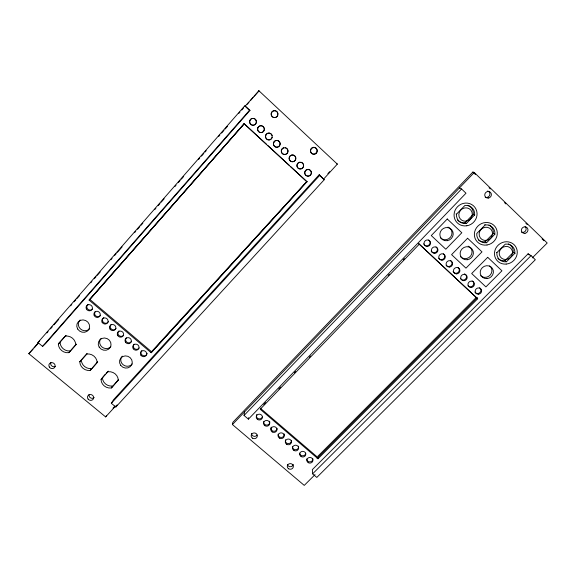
<?xml version="1.0" encoding="UTF-8"?>
<svg xmlns="http://www.w3.org/2000/svg" width="576" height="576" viewBox="0 0 576 576"><rect width="100%" height="100%" fill="white"/><g stroke="black" fill="none" stroke-linecap="round" stroke-linejoin="round"><path stroke-width="0.86" d="M466.243 223.517A9.338 8.87 -41.6 0 1 456.458 214.2L464.868 205.495A9.338 8.87 -41.6 0 1 474.66 214.862L466.438 223.495L464.933 222.682A9.274 8.806 -41.7 0 1 457.481 220.075M486.454 242.741A9.295 8.777 -38.9 0 1 476.762 233.525L485.186 224.914A9.295 8.777 -38.9 0 1 494.878 234.18L486.641 242.719L484.992 241.762A9.23 8.712 -39 0 1 478.26 239.818M496.858 252.641L505.289 244.13A9.259 8.676 -36.7 0 1 514.872 253.296L506.448 261.763A9.259 8.676 -36.7 0 1 496.858 252.641L496.663 252.511M244.606 411.84L244.037 415.454L248.4 419.162L248.609 417.701M315.058 474.61L304.25 485.395L232.416 424.548L232.834 422.338L472.874 172.044L474.271 172.498L547.2 243.007L532.282 257.89M89.086 300.103L244.195 123.667L89.086 300.103L151.164 352.735L306.958 181.649L290.441 166.392M115.834 407.016L324.209 179.748L319.255 174.672L113.479 399.809L111.326 403.279L115.834 407.016L117.094 404.906M38.664 342.374L28.8 353.664L105.631 416.916L106.51 415.483M118.44 379.966L111.362 387.986L118.231 379.879M108.468 371.275L108.137 371.743A8.712 8.093 23.5 0 1 118.282 380.21M108.374 371.182L101.045 379.404M97.567 361.987L97.128 362.549A8.784 8.15 26.5 0 0 86.875 353.995M97.654 362.045L90.223 370.411L97.668 361.879M87.062 353.779L79.805 361.742L86.89 353.722M37.908 342.511L244.678 105.912L245.29 105.998L249.998 110.369L45.598 343.541L42.574 346.378L37.908 342.511L39.758 340.841M46.908 332.942L48.096 331.589M50.465 328.882L52.243 326.851M54.014 324.814L58.752 319.392M70.596 305.849L71.784 304.488M74.153 301.781L75.924 299.75M77.112 298.397L79.481 295.682M90.734 282.816L91.915 281.455M94.284 278.748L96.062 276.718M97.243 275.364L100.21 271.973M110.866 259.776L112.054 258.422M114.422 255.715L116.194 253.685M117.382 252.324L122.119 246.91M134.554 232.682L135.734 231.329M137.513 229.291L139.882 226.584M141.07 225.23L142.841 223.2M154.685 209.65L155.873 208.296M158.242 205.582L160.02 203.551M161.201 202.198L164.16 198.806M174.823 186.617L176.004 185.256M178.373 182.549L180.151 180.518M181.332 179.165L183.701 176.45M198.511 159.516L199.692 158.162M201.47 156.125L203.839 153.418M205.02 152.064L206.208 150.71M218.642 136.483L219.83 135.13M221.602 133.092L223.97 130.385M225.158 129.031L227.527 126.317M238.774 113.45L239.962 112.097M241.74 110.059L243.511 108.029M245.29 105.998L259.006 90.778L254.268 96.185M33.062 349.222L28.8 353.664M34.243 347.868L38.383 343.13M247.176 104.306L248.947 102.276M250.726 100.246L253.087 97.538M42.574 346.378L249.451 110.34L249.998 110.369M89.417 300.038L244.382 123.624M66.002 335.448L58.342 343.901L65.837 335.484L65.398 336.074A8.856 8.208 29.4 0 1 75.751 344.714M76.457 344.174L68.868 352.656L76.241 344.189M103.694 376.078L101.052 379.577A8.712 8.093 23.5 0 0 111.19 388.001L112.478 386.035A8.647 8.042 23.5 0 1 102.413 377.662M104.126 375.602L105.415 374.177M106.272 373.226L107.986 371.326M151.02 352.274L306.9 181.382M151.164 352.735L306.958 181.649M111.326 403.279L319.615 175.478L319.255 174.672M113.018 408.139L114.84 406.152M327.881 173.657L329.702 171.67M105.631 416.916L115.589 406.058M323.798 178.884L337.334 164.117L336.982 163.721M232.416 424.548L474.271 172.498M244.037 415.454L461.57 188.978L465.991 193.219L248.4 419.162M263.808 404.568L265.68 402.624M278.791 389.016L280.663 387.072M294.401 372.816L295.654 371.52M309.391 357.257L310.637 355.961M388.224 275.436L389.47 274.14M403.2 259.898L404.446 258.602M419.278 244.202L260.208 409.248L317.995 458.762L477.677 298.778L418.795 243.706L477.677 298.778M493.33 233.453L485.179 241.74L486.641 242.719M505.03 260.626L513.187 252.425L514.858 253.476M317.808 456.329L476.302 297.403M317.088 458.352L477.389 297.684M528.062 253.85L312.35 469.606L312.595 473.846L316.807 477.432L535.334 259.733L531.072 255.643L528.062 253.85L529.272 255.002M312.595 473.846L531.072 255.643M459.396 187.999L461.57 188.978M474.66 214.862L473.278 214.085A9.274 8.806 -41.7 0 0 467.892 205.308M474.646 215.05L473.263 214.272L465.12 222.66L466.438 223.495M484.726 224.647L485.186 224.914M494.856 234.367L493.351 233.266A9.23 8.712 -39 0 0 488.916 224.978M456.062 213.962L456.458 214.2M514.872 253.296L513.209 252.245A9.187 8.611 -36.8 0 0 508.414 243.835M506.635 261.742L504.842 260.647A9.187 8.611 -36.8 0 1 497.815 258.415M89.834 299.412L151.675 351.864M260.316 408.19L317.902 457.538L317.995 458.762M244.858 124.272L266.659 144.418M267.977 145.634L289.116 165.168M244.008 123.71L307.015 181.915M244.678 105.912L249.451 110.34M319.615 175.478L324.209 179.748M258.746 90.605L337.334 164.117M472.874 172.044L475.459 174.542M489.038 187.661L490.327 188.914M504.554 202.658L505.843 203.911M525.888 223.279L527.184 224.532M542.052 238.903L543.989 240.775M94.219 397.584A3.118 2.88 23.5 0 1 89.071 394.38M55.526 366.343A3.168 2.916 28.4 0 1 50.846 362.477M89.669 328.752A6.509 6.07 30.4 0 1 80.453 328.932A6.509 6.07 30.4 0 1 80.114 319.997M110.909 346.622A6.451 6.034 27.2 0 1 101.959 346.99A6.451 6.034 27.2 0 1 101.074 338.342M132.286 363.888A6.394 5.99 23.8 0 1 123.25 364.853A6.394 5.99 23.8 0 1 122.206 356.119M277.942 114.689A3.449 3.362 87.4 0 1 272.786 117.022A3.449 3.362 87.4 0 1 272.808 111.233A3.449 3.362 87.4 0 1 277.949 113.623M92.448 309.103A3.233 3.031 32 0 1 87.653 308.981A3.233 3.031 32 0 1 88.164 304.38M100.577 315.259A3.226 3.024 30.8 0 1 95.904 315.986A3.226 3.024 30.8 0 1 95.53 311.35M108.598 321.307A3.211 3.017 29.6 0 1 103.694 322.574A3.211 3.017 29.6 0 1 103.781 317.599M116.1 328.399A3.204 3.01 28.3 0 1 111.442 329.119A3.204 3.01 28.3 0 1 111.089 324.518M123.494 335.376A3.197 3.002 27 0 1 118.836 335.362A3.197 3.002 27 0 1 119.038 330.89M131.645 341.186A3.182 2.995 25.7 0 1 127.102 342.331A3.182 2.995 25.7 0 1 126.338 337.788M139.169 347.926A3.175 2.988 24.3 0 1 134.532 348.638A3.175 2.988 24.3 0 1 134.208 344.095M147.19 353.282A3.168 2.981 23 0 1 142.697 355.435A3.168 2.981 23 0 1 141.862 350.568M253.584 118.368A3.449 3.362 80.2 0 1 255.902 123.667A3.449 3.362 80.2 0 1 250.258 123.638A3.449 3.362 80.2 0 1 252.547 118.368M272.167 137.347A3.42 3.348 83.9 0 1 267.005 139.248A3.42 3.348 83.9 0 1 267.012 133.639A3.42 3.348 83.9 0 1 272.167 135.605M285.516 147.751A3.391 3.341 -90 0 1 287.381 152.978A3.391 3.341 -90 0 1 281.909 152.957A3.391 3.341 -90 0 1 283.817 147.744M300.802 162.158A3.37 3.326 -79.8 0 1 303.026 167.328A3.37 3.326 -79.8 0 1 297.446 167.292A3.37 3.326 -79.8 0 1 299.772 162.151M487.62 190.973A3.398 3.211 -44.6 0 1 489.665 195.178A3.398 3.211 -44.6 0 1 485.23 197.251M525.074 226.62A3.37 3.146 -39.9 0 1 521.546 232.229M489.629 265.867A6.689 6.3 -33.8 0 1 490.154 275.083A6.689 6.3 -33.8 0 1 480.665 275.71M468.13 246.139A6.718 6.372 -35.7 0 1 470.736 255.852A6.718 6.372 -35.7 0 1 460.382 256.586M448.013 227.102A6.746 6.444 -38.2 0 1 450.684 236.923A6.746 6.444 -38.2 0 1 440.287 237.665M257.119 435.053A3.06 2.858 5.4 0 1 251.453 433.361M293.314 464.422A3.031 2.808 1.1 0 1 287.388 464.652M479.57 287.741A3.276 3.082 -30.9 0 1 479.866 292.622A3.276 3.082 -30.9 0 1 474.883 292.046M472.111 280.843A3.283 3.096 -31.5 0 1 472.997 285.559A3.283 3.096 -31.5 0 1 468.029 285.782M464.299 273.845A3.29 3.11 -32 0 1 465.797 278.791A3.29 3.11 -32 0 1 460.462 278.554M458.143 267.588A3.29 3.125 -32.6 0 1 457.992 272.563A3.29 3.125 -32.6 0 1 453.074 271.498M450.626 260.59A3.298 3.139 -33.3 0 1 451.073 265.442A3.298 3.139 -33.3 0 1 446.105 265.219M443.318 253.742A3.305 3.154 -34 0 1 443.671 258.725A3.305 3.154 -34 0 1 438.631 258.134M435.989 246.859A3.305 3.161 -34.9 0 1 436.226 251.971A3.305 3.161 -34.9 0 1 431.158 250.992M428.623 239.962A3.312 3.175 -35.8 0 1 428.746 245.196A3.312 3.175 -35.8 0 1 423.684 243.814M312.833 458.647A3.046 2.822 -1.1 0 1 309.931 461.873A3.046 2.822 -1.1 0 1 306.77 458.878M305.748 453.146A3.053 2.837 -0.3 0 1 302.666 455.803A3.053 2.837 -0.3 0 1 299.65 453.089M298.519 446.162A3.06 2.844 0.4 0 1 295.841 449.698A3.06 2.844 0.4 0 1 292.5 446.688M291.413 440.316A3.067 2.858 1.3 0 1 288.684 443.578A3.067 2.858 1.3 0 1 285.322 440.856M285.422 439.985A3.067 2.858 1.3 0 1 285.523 439.711M284.162 433.879A3.067 2.866 2.1 0 1 281.333 437.443A3.067 2.866 2.1 0 1 278.158 434.11M277.042 428.285A3.074 2.88 3 0 1 273.348 431.222A3.074 2.88 3 0 1 271.21 427.118M269.604 421.222A3.082 2.887 4 0 1 266.882 425.095A3.082 2.887 4 0 1 263.743 421.452M262.339 417.031A3.089 2.902 5 0 1 258.098 418.586A3.089 2.902 5 0 1 256.817 414.454M91.498 368.575L90.05 370.433A8.784 8.15 26.5 0 1 79.805 361.915L81.331 360.122A8.719 8.1 26.6 0 0 91.498 368.575M70.301 350.942L68.695 352.678A8.856 8.208 29.4 0 1 58.349 344.081L60.034 342.403A8.791 8.15 29.5 0 0 70.301 350.942M447.271 218.981L431.273 235.555L445.802 249.214L461.815 232.762L447.271 218.981M467.597 238.248L451.584 254.642L465.962 268.15L481.982 251.885L467.597 238.248M487.714 257.314L471.679 273.528L485.906 286.898L501.948 270.806L487.714 257.314M88.092 399.067A3.146 2.894 23.5 0 0 93.434 398.765A3.146 2.894 23.5 0 0 90.216 394.517A3.146 2.894 23.5 0 0 88.092 399.067M49.342 367.027A3.19 2.93 28.3 0 0 54.77 367.214A3.19 2.93 28.3 0 0 51.898 362.635A3.19 2.93 28.3 0 0 49.342 367.027M77.688 329.033A6.552 6.113 30.3 0 0 88.841 329.429A6.552 6.113 30.3 0 0 83.038 319.896A6.552 6.113 30.3 0 0 77.688 329.033M99.151 347.033A6.494 6.077 27.1 0 0 110.254 347.429A6.494 6.077 27.1 0 0 104.53 337.99A6.494 6.077 27.1 0 0 99.151 347.033M120.73 365.357A6.444 6.034 23.7 0 0 131.717 364.738A6.444 6.034 23.7 0 0 125.201 355.91A6.444 6.034 23.7 0 0 120.73 365.357M86.371 308.923A3.247 3.038 32 0 0 91.886 309.607A3.247 3.038 32 0 0 89.467 304.654A3.247 3.038 32 0 0 86.371 308.923M94.219 315.554A3.233 3.031 30.8 0 0 99.72 316.238A3.233 3.031 30.8 0 0 97.315 311.299A3.233 3.031 30.8 0 0 94.219 315.554M102.175 322.416A3.226 3.024 29.5 0 0 107.683 322.61A3.226 3.024 29.5 0 0 104.839 317.902A3.226 3.024 29.5 0 0 102.175 322.416M109.966 328.997A3.218 3.017 28.3 0 0 115.459 329.191A3.218 3.017 28.3 0 0 112.63 324.497A3.218 3.017 28.3 0 0 109.966 328.997M117.72 335.556A3.204 3.01 27 0 0 123.206 335.743A3.204 3.01 27 0 0 120.398 331.07A3.204 3.01 27 0 0 117.72 335.556M125.446 342.086A3.197 3.002 25.6 0 0 130.925 342.274A3.197 3.002 25.6 0 0 128.131 337.622A3.197 3.002 25.6 0 0 125.446 342.086M133.315 348.84A3.182 2.995 24.3 0 0 138.751 348.53A3.182 2.995 24.3 0 0 135.533 344.153A3.182 2.995 24.3 0 0 133.315 348.84M140.983 355.327A3.175 2.988 22.9 0 0 146.412 355.018A3.175 2.988 22.9 0 0 143.215 350.654A3.175 2.988 22.9 0 0 140.983 355.327M316.274 153.353A3.413 3.348 -75.7 0 0 314.82 147.658A3.413 3.348 -75.7 0 0 310.68 151.826A3.413 3.348 -75.7 0 0 316.274 153.353M316.087 153.043A3.384 3.326 -75.8 0 0 314.64 147.384A3.384 3.326 -75.8 0 0 310.529 151.524A3.384 3.326 -75.8 0 0 316.087 153.043M271.656 112.241A3.478 3.384 87.4 0 0 274.313 117.619A3.478 3.384 87.4 0 0 277.517 112.586A3.478 3.384 87.4 0 0 271.656 112.241M249.775 120.55A3.463 3.377 80.2 0 0 253.462 125.23A3.463 3.377 80.2 0 0 255.55 119.65A3.463 3.377 80.2 0 0 249.775 120.55M257.897 127.613A3.449 3.37 81.8 0 0 261.072 132.638A3.449 3.37 81.8 0 0 263.722 127.332A3.449 3.37 81.8 0 0 257.897 127.613M265.846 134.971A3.434 3.362 83.9 0 0 269.006 139.975A3.434 3.362 83.9 0 0 271.663 134.698A3.434 3.362 83.9 0 0 265.846 134.971M273.758 142.308A3.42 3.355 86.6 0 0 276.912 147.29A3.42 3.355 86.6 0 0 279.569 142.034A3.42 3.355 86.6 0 0 273.758 142.308M281.822 149.306A3.406 3.348 90 0 0 284.436 154.577A3.406 3.348 90 0 0 287.618 149.645A3.406 3.348 90 0 0 281.822 149.306M295.063 160.589A3.391 3.348 -85.5 0 0 293.011 155.095A3.391 3.348 -85.5 0 0 289.339 159.646A3.391 3.348 -85.5 0 0 295.063 160.589M302.638 168.077A3.377 3.341 -79.7 0 0 301.169 162.425A3.377 3.341 -79.7 0 0 297.058 166.558A3.377 3.341 -79.7 0 0 302.638 168.077M310.162 175.5A3.37 3.326 -72.6 0 0 309.276 169.754A3.37 3.326 -72.6 0 0 304.783 173.434A3.37 3.326 -72.6 0 0 310.162 175.5M258.026 127.555A3.434 3.355 81.9 0 0 261.194 132.559A3.434 3.355 81.9 0 0 263.83 127.274A3.434 3.355 81.9 0 0 258.026 127.555M273.83 142.193A3.406 3.341 86.6 0 0 276.962 147.161A3.406 3.341 86.6 0 0 279.619 141.919A3.406 3.341 86.6 0 0 273.83 142.193M295.049 160.402A3.377 3.334 -85.5 0 0 293.011 154.93A3.377 3.334 -85.5 0 0 289.354 159.466A3.377 3.334 -85.5 0 0 295.049 160.402M309.83 175.457A3.355 3.319 -72.8 0 0 309.506 169.661A3.355 3.319 -72.8 0 0 304.697 172.872A3.355 3.319 -72.8 0 0 309.83 175.457M488.657 198.022A3.427 3.233 -44.5 0 0 490.615 192.492A3.427 3.233 -44.5 0 0 484.934 193.838A3.427 3.233 -44.5 0 0 488.657 198.022M524.988 233.309A3.398 3.168 -39.8 0 0 527.364 228.017A3.398 3.168 -39.8 0 0 521.662 228.931A3.398 3.168 -39.8 0 0 524.988 233.309M487.037 278.597A6.739 6.343 -33.7 0 0 492.422 268.43A6.739 6.343 -33.7 0 0 480.967 269.438A6.739 6.343 -33.7 0 0 487.037 278.597M467.251 259.74A6.768 6.415 -35.6 0 0 472.284 249.322A6.768 6.415 -35.6 0 0 460.793 250.697A6.768 6.415 -35.6 0 0 467.251 259.74M447.314 240.667A6.797 6.487 -38.1 0 0 451.894 229.961A6.797 6.487 -38.1 0 0 440.395 231.811A6.797 6.487 -38.1 0 0 447.314 240.667M478.318 294.206A3.29 3.096 -30.9 0 0 481.255 289.418A3.29 3.096 -30.9 0 0 475.646 289.562A3.29 3.096 -30.9 0 0 478.318 294.206M471.11 287.46A3.298 3.11 -31.4 0 0 474.041 282.643A3.298 3.11 -31.4 0 0 468.418 282.794A3.298 3.11 -31.4 0 0 471.11 287.46M463.867 280.685A3.298 3.125 -31.9 0 0 466.798 275.854A3.298 3.125 -31.9 0 0 461.167 275.998A3.298 3.125 -31.9 0 0 463.867 280.685M456.602 273.881A3.305 3.132 -32.6 0 0 459.526 269.035A3.305 3.132 -32.6 0 0 453.888 269.179A3.305 3.132 -32.6 0 0 456.602 273.881M449.309 267.055A3.312 3.146 -33.2 0 0 452.225 262.188A3.312 3.146 -33.2 0 0 446.573 262.332A3.312 3.146 -33.2 0 0 449.309 267.055M441.986 260.201A3.312 3.161 -34 0 0 444.895 255.312A3.312 3.161 -34 0 0 439.236 255.463A3.312 3.161 -34 0 0 441.986 260.201M434.844 253.31A3.319 3.175 -34.8 0 0 437.436 248.242A3.319 3.175 -34.8 0 0 431.77 248.753A3.319 3.175 -34.8 0 0 434.844 253.31M427.471 246.406A3.326 3.19 -35.7 0 0 430.049 241.315A3.326 3.19 -35.7 0 0 424.375 241.834A3.326 3.19 -35.7 0 0 427.471 246.406M252.475 438.149A3.082 2.873 5.3 0 0 257.314 436.104A3.082 2.873 5.3 0 0 252.95 433.188A3.082 2.873 5.3 0 0 252.475 438.149M288.72 468.835A3.053 2.822 1.1 0 0 293.364 466.524A3.053 2.822 1.1 0 0 288.864 463.946A3.053 2.822 1.1 0 0 288.72 468.835M308.261 462.686A3.06 2.837 -1.1 0 0 312.941 460.361A3.06 2.837 -1.1 0 0 308.441 457.776A3.06 2.837 -1.1 0 0 308.261 462.686M301.126 456.588A3.067 2.844 -0.3 0 0 305.798 454.255A3.067 2.844 -0.3 0 0 301.291 451.663A3.067 2.844 -0.3 0 0 301.126 456.588M293.954 450.475A3.067 2.858 0.4 0 0 298.634 448.128A3.067 2.858 0.4 0 0 294.113 445.529A3.067 2.858 0.4 0 0 293.954 450.475M286.762 444.334A3.074 2.866 1.3 0 0 291.449 441.979A3.074 2.866 1.3 0 0 286.906 439.373A3.074 2.866 1.3 0 0 286.762 444.334M279.461 438.12A3.082 2.88 2.1 0 0 284.227 435.902A3.082 2.88 2.1 0 0 279.77 433.145A3.082 2.88 2.1 0 0 279.461 438.12M272.218 431.935A3.089 2.887 3 0 0 276.984 429.71A3.089 2.887 3 0 0 272.513 426.946A3.089 2.887 3 0 0 272.218 431.935M264.845 425.664A3.089 2.894 4 0 0 269.712 423.612A3.089 2.894 4 0 0 265.342 420.674A3.089 2.894 4 0 0 264.845 425.664M257.551 419.436A3.096 2.909 5 0 0 262.418 417.37A3.096 2.909 5 0 0 258.034 414.425A3.096 2.909 5 0 0 257.551 419.436M466.308 221.119A6.876 6.53 -41.6 0 0 470.974 210.283A6.876 6.53 -41.6 0 0 459.396 212.155A6.876 6.53 -41.6 0 0 466.308 221.119M466.834 225.785A11.772 11.182 -41.6 0 0 474.833 207.252A11.772 11.182 -41.6 0 0 455.018 210.442A11.772 11.182 -41.6 0 0 466.834 225.785M506.059 259.474A6.811 6.386 -36.7 0 0 511.538 249.185A6.811 6.386 -36.7 0 0 500.004 250.214A6.811 6.386 -36.7 0 0 506.059 259.474M506.189 264.082A11.664 10.93 -36.7 0 0 515.585 246.485A11.664 10.93 -36.7 0 0 495.842 248.227A11.664 10.93 -36.7 0 0 506.189 264.082M486.526 240.365A6.847 6.458 -38.9 0 0 491.234 229.651A6.847 6.458 -38.9 0 0 479.7 231.502A6.847 6.458 -38.9 0 0 486.526 240.365M487.022 244.987A11.714 11.052 -38.9 0 0 495.094 226.649A11.714 11.052 -38.9 0 0 475.351 229.802A11.714 11.052 -38.9 0 0 487.022 244.987"/></g></svg>
